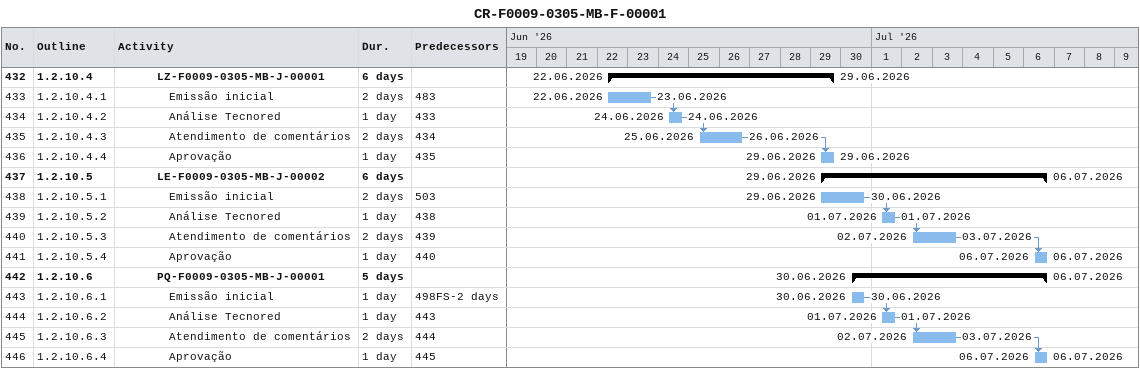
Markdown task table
CR-F0009-0305-MB-F-00001

| ID | WBS | Task | Duration | Start | Finish | Predecessors |
|---|---|---|---|---|---|---|
| 432 | 1.2.10.4 | **LZ-F0009-0305-MB-J-00001** | 6d | 2026-06-22 | 2026-06-29 |  |
| 433 | 1.2.10.4.1 | Emissão inicial | 2d | 2026-06-22 | 2026-06-23 | 483 |
| 434 | 1.2.10.4.2 | Análise Tecnored | 1d | 2026-06-24 | 2026-06-24 | 433 |
| 435 | 1.2.10.4.3 | Atendimento de comentários | 2d | 2026-06-25 | 2026-06-26 | 434 |
| 436 | 1.2.10.4.4 | Aprovação | 1d | 2026-06-29 | 2026-06-29 | 435 |
| 437 | 1.2.10.5 | **LE-F0009-0305-MB-J-00002** | 6d | 2026-06-29 | 2026-07-06 |  |
| 438 | 1.2.10.5.1 | Emissão inicial | 2d | 2026-06-29 | 2026-06-30 | 503 |
| 439 | 1.2.10.5.2 | Análise Tecnored | 1d | 2026-07-01 | 2026-07-01 | 438 |
| 440 | 1.2.10.5.3 | Atendimento de comentários | 2d | 2026-07-02 | 2026-07-03 | 439 |
| 441 | 1.2.10.5.4 | Aprovação | 1d | 2026-07-06 | 2026-07-06 | 440 |
| 442 | 1.2.10.6 | **PQ-F0009-0305-MB-J-00001** | 5d | 2026-06-30 | 2026-07-06 |  |
| 443 | 1.2.10.6.1 | Emissão inicial | 1d | 2026-06-30 | 2026-06-30 | 498FS-2d |
| 444 | 1.2.10.6.2 | Análise Tecnored | 1d | 2026-07-01 | 2026-07-01 | 443 |
| 445 | 1.2.10.6.3 | Atendimento de comentários | 2d | 2026-07-02 | 2026-07-03 | 444 |
| 446 | 1.2.10.6.4 | Aprovação | 1d | 2026-07-06 | 2026-07-06 | 445 |
